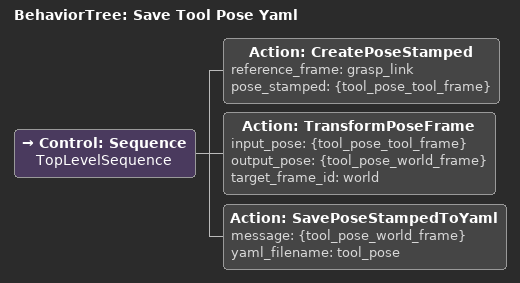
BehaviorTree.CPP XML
<?xml version="1.0" encoding="utf-8" ?>
<root BTCPP_format="4" main_tree_to_execute="Save Tool Pose Yaml">
  <BehaviorTree ID="Save Tool Pose Yaml" _description="">
    <Control ID="Sequence" name="TopLevelSequence">
      <!-- Create a pose at the grasp_link by creating in the grasp_link frame without transforming it -->
      <Action
        ID="CreatePoseStamped"
        reference_frame="grasp_link"
        pose_stamped="{tool_pose_tool_frame}"
      />
      <!-- Transform the pose to the world frame before saving -->
      <Action
        ID="TransformPoseFrame"
        input_pose="{tool_pose_tool_frame}"
        output_pose="{tool_pose_world_frame}"
        target_frame_id="world"
      />
      <Action
        ID="SavePoseStampedToYaml"
        message="{tool_pose_world_frame}"
        yaml_filename="tool_pose"
      />
    </Control>
  </BehaviorTree>
</root>
